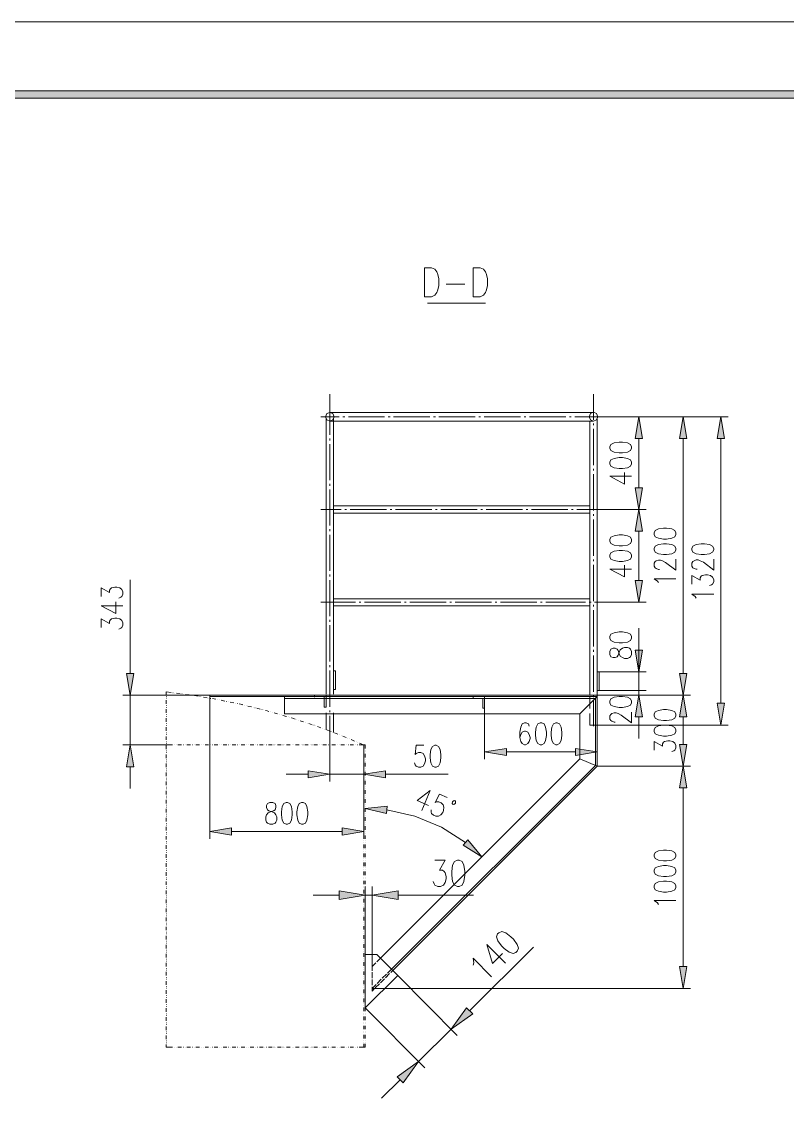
# Model space of a CAD drawing. Header units: millimetres. Extents: x 0 to 829, y 0 to 586.
# Drawn here: x 351.2 to 455.3, y 436.3 to 585.6 of the extents above; entities that cross this region are included whole.
import ezdxf

# ---------------------------------------------------------------- set-up
doc = ezdxf.new("R2010")
doc.units = ezdxf.units.MM

msp = doc.modelspace()

# ---------------------------------------------------------------- hatches: boundary and pattern name
h = msp.add_hatch(color=0)
h.dxf.hatch_style = 2
h.paths.add_polyline_path([(819.788528, 576.266028), (818.80075, 575.281778), (25.142472, 575.281778), (24.154694, 576.266028)])
h = msp.add_hatch(color=0)
h.dxf.hatch_style = 2
h.paths.add_polyline_path([(434.629278, 529.004389), (435.123167, 531.964194), (435.613528, 529.004389)])
h = msp.add_hatch(color=0)
h.dxf.hatch_style = 2
h.paths.add_polyline_path([(440.654722, 529.004389), (441.148611, 531.964194), (441.6425, 529.004389)])
h = msp.add_hatch(color=0)
h.dxf.hatch_style = 2
h.paths.add_polyline_path([(445.784111, 529.004389), (446.278, 531.964194), (446.768361, 529.004389)])
h = msp.add_hatch(color=0)
h.dxf.hatch_style = 2
h.paths.add_polyline_path([(434.629278, 522.301611), (435.123167, 519.341806), (435.613528, 522.301611)])
h = msp.add_hatch(color=0)
h.dxf.hatch_style = 2
h.paths.add_polyline_path([(434.629278, 516.385528), (435.123167, 519.341806), (435.613528, 516.385528)])
h = msp.add_hatch(color=0)
h.dxf.hatch_style = 2
h.paths.add_polyline_path([(434.629278, 509.679222), (435.123167, 506.722944), (435.613528, 509.679222)])
h = msp.add_hatch(color=0)
h.dxf.hatch_style = 2
h.paths.add_polyline_path([(434.629278, 500.217722), (435.123167, 497.257917), (435.613528, 500.217722)])
h = msp.add_hatch(color=0)
h.dxf.hatch_style = 2
h.paths.add_polyline_path([(435.123167, 497.244864), (435.110114, 497.257917), (435.123167, 497.270969), (435.136219, 497.257917)])
h = msp.add_hatch(color=0)
h.dxf.hatch_style = 2
h.paths.add_polyline_path([(365.463667, 497.060361), (365.957556, 494.104083), (366.451444, 497.060361)])
h = msp.add_hatch(color=0)
h.dxf.hatch_style = 2
h.paths.add_polyline_path([(440.654722, 497.060361), (441.148611, 494.104083), (441.6425, 497.060361)])
h = msp.add_hatch(color=0)
h.dxf.hatch_style = 2
h.paths.add_polyline_path([(434.629278, 491.144278), (435.123167, 494.104083), (435.613528, 491.144278)])
h = msp.add_hatch(color=0)
h.dxf.hatch_style = 2
h.paths.add_polyline_path([(440.654722, 491.144278), (441.148611, 494.104083), (441.6425, 491.144278)])
h = msp.add_hatch(color=0)
h.dxf.hatch_style = 2
h.paths.add_polyline_path([(445.784111, 492.989306), (446.278, 490.033028), (446.768361, 492.989306)])
h = msp.add_hatch(color=0)
h.dxf.hatch_style = 2
h.paths.add_polyline_path([(365.463667, 484.367417), (365.957556, 487.323694), (366.451444, 484.367417)])
h = msp.add_hatch(color=0)
h.dxf.hatch_style = 2
h.paths.add_polyline_path([(417.106806, 486.868611), (414.147, 486.37825), (417.106806, 485.884361)])
h = msp.add_hatch(color=0)
h.dxf.hatch_style = 2
h.paths.add_polyline_path([(426.494222, 486.868611), (429.454028, 486.37825), (426.494222, 485.884361)])
h = msp.add_hatch(color=0)
h.dxf.hatch_style = 2
h.paths.add_polyline_path([(440.654722, 487.404833), (441.148611, 484.448556), (441.6425, 487.404833)])
h = msp.add_hatch(color=0)
h.dxf.hatch_style = 2
h.paths.add_polyline_path([(390.140472, 483.831194), (393.09675, 483.337306), (390.140472, 482.843417)])
h = msp.add_hatch(color=0)
h.dxf.hatch_style = 2
h.paths.add_polyline_path([(400.670889, 483.831194), (397.714611, 483.337306), (400.670889, 482.843417)])
h = msp.add_hatch(color=0)
h.dxf.hatch_style = 2
h.paths.add_polyline_path([(440.654722, 481.48875), (441.148611, 484.448556), (441.6425, 481.48875)])
h = msp.add_hatch(color=0)
h.dxf.hatch_style = 2
h.paths.add_polyline_path([(400.822583, 478.006833), (397.901583, 478.69475), (400.886083, 478.991083)])
h = msp.add_hatch(color=0)
h.dxf.hatch_style = 2
h.paths.add_polyline_path([(379.73, 476.0595), (376.773722, 475.565611), (379.73, 475.071722)])
h = msp.add_hatch(color=0)
h.dxf.hatch_style = 2
h.paths.add_polyline_path([(394.754806, 476.0595), (397.714611, 475.565611), (394.754806, 475.071722)])
h = msp.add_hatch(color=0)
h.dxf.hatch_style = 2
h.paths.add_polyline_path([(411.868056, 474.44025), (413.769528, 472.118972), (411.218944, 473.699417)])
h = msp.add_hatch(color=0)
h.dxf.hatch_style = 2
h.paths.add_polyline_path([(394.359694, 467.504639), (397.908639, 466.9155), (394.359694, 466.322833)])
h = msp.add_hatch(color=0)
h.dxf.hatch_style = 2
h.paths.add_polyline_path([(402.403028, 467.504639), (398.854083, 466.9155), (402.403028, 466.322833)])
h = msp.add_hatch(color=0)
h.dxf.hatch_style = 2
h.paths.add_polyline_path([(440.654722, 457.185889), (441.148611, 454.226083), (441.6425, 457.185889)])
h = msp.add_hatch(color=0)
h.dxf.hatch_style = 2
h.paths.add_polyline_path([(411.691667, 451.601417), (409.589111, 448.680417), (412.524222, 450.761806)])
h = msp.add_hatch(color=0)
h.dxf.hatch_style = 2
h.paths.add_polyline_path([(402.237222, 442.206944), (405.172333, 444.288333), (403.073306, 441.367333)])

# ---------------------------------------------------------------- linework, layer by layer
at = {"color": 0, "lineweight": 0}
for points in [[(0, 0), (0, 585.632278), (829.154778, 585.632278), (829.154778, 0)], [(819.788528, 576.266028), (818.80075, 575.281778), (25.142472, 575.281778), (24.154694, 576.266028)], [(405.951972, 548.280167), (405.951972, 552.220694), (406.93975, 552.220694), (407.359556, 552.033722), (407.641778, 551.659778), (407.782889, 551.282306), (407.924, 550.721389), (407.924, 549.779472), (407.782889, 549.218556), (407.641778, 548.841083), (407.359556, 548.467139), (406.93975, 548.280167)], [(412.573611, 548.280167), (412.573611, 552.220694), (413.557861, 552.220694), (413.981194, 552.033722), (414.263417, 551.659778), (414.404528, 551.282306), (414.545639, 550.721389), (414.545639, 549.779472), (414.404528, 549.218556), (414.263417, 548.841083), (413.981194, 548.467139), (413.557861, 548.280167)], [(392.507611, 531.964194), (392.680472, 532.380472), (393.100278, 532.553333), (393.516556, 532.380472), (393.689417, 531.964194), (393.516556, 531.544389), (393.100278, 531.371528), (392.680472, 531.544389)], [(428.342778, 531.960667), (428.519167, 532.384), (428.9425, 532.560389), (429.365833, 532.384), (429.542222, 531.960667), (429.365833, 531.537333), (428.9425, 531.360944), (428.519167, 531.537333)], [(434.629278, 529.004389), (435.123167, 531.964194), (435.613528, 529.004389)], [(440.654722, 529.004389), (441.148611, 531.964194), (441.6425, 529.004389)], [(445.784111, 529.004389), (446.278, 531.964194), (446.768361, 529.004389)], [(431.179111, 527.660306), (431.320222, 527.342806), (431.740028, 527.131139), (432.445583, 527.025306), (432.868917, 527.025306), (433.570944, 527.131139), (433.994278, 527.342806), (434.135389, 527.660306), (434.135389, 527.871972), (433.994278, 528.189472), (433.570944, 528.397611), (432.868917, 528.503444), (432.445583, 528.503444), (431.740028, 528.397611), (431.320222, 528.189472), (431.179111, 527.871972)], [(431.179111, 525.547167), (431.320222, 525.229667), (431.740028, 525.018), (432.445583, 524.912167), (432.868917, 524.912167), (433.570944, 525.018), (433.994278, 525.229667), (434.135389, 525.547167), (434.135389, 525.758833), (433.994278, 526.076333), (433.570944, 526.288), (432.868917, 526.393833), (432.445583, 526.393833), (431.740028, 526.288), (431.320222, 526.076333), (431.179111, 525.758833)], [(434.629278, 522.301611), (435.123167, 519.341806), (435.613528, 522.301611)], [(434.629278, 516.385528), (435.123167, 519.341806), (435.613528, 516.385528)], [(437.204556, 515.955139), (437.345667, 515.641167), (437.769, 515.4295), (438.471028, 515.323667), (438.894361, 515.323667), (439.599917, 515.4295), (440.019722, 515.641167), (440.160833, 515.955139), (440.160833, 516.166806), (440.019722, 516.484306), (439.599917, 516.695972), (438.894361, 516.801806), (438.471028, 516.801806), (437.769, 516.695972), (437.345667, 516.484306), (437.204556, 516.166806)], [(431.179111, 515.041444), (431.320222, 514.723944), (431.740028, 514.512278), (432.445583, 514.406444), (432.868917, 514.406444), (433.570944, 514.512278), (433.994278, 514.723944), (434.135389, 515.041444), (434.135389, 515.249583), (433.994278, 515.567083), (433.570944, 515.77875), (432.868917, 515.884583), (432.445583, 515.884583), (431.740028, 515.77875), (431.320222, 515.567083), (431.179111, 515.249583)], [(431.179111, 512.928306), (431.320222, 512.610806), (431.740028, 512.399139), (432.445583, 512.293306), (432.868917, 512.293306), (433.570944, 512.399139), (433.994278, 512.610806), (434.135389, 512.928306), (434.135389, 513.139972), (433.994278, 513.453944), (433.570944, 513.665611), (432.868917, 513.771444), (432.445583, 513.771444), (431.740028, 513.665611), (431.320222, 513.453944), (431.179111, 513.139972)], [(437.204556, 513.845528), (437.345667, 513.528028), (437.769, 513.316361), (438.471028, 513.210528), (438.894361, 513.210528), (439.599917, 513.316361), (440.019722, 513.528028), (440.160833, 513.845528), (440.160833, 514.053667), (440.019722, 514.371167), (439.599917, 514.582833), (438.894361, 514.688667), (438.471028, 514.688667), (437.769, 514.582833), (437.345667, 514.371167), (437.204556, 514.053667)], [(442.333944, 513.849056), (442.475056, 513.531556), (442.894861, 513.319889), (443.600417, 513.214056), (444.02375, 513.214056), (444.725778, 513.319889), (445.149111, 513.531556), (445.290222, 513.849056), (445.290222, 514.060722), (445.149111, 514.378222), (444.725778, 514.589889), (444.02375, 514.695722), (443.600417, 514.695722), (442.894861, 514.589889), (442.475056, 514.378222), (442.333944, 514.060722)], [(434.629278, 509.679222), (435.123167, 506.722944), (435.613528, 509.679222)], [(431.179111, 501.8405), (431.320222, 501.526528), (431.740028, 501.314861), (432.445583, 501.209028), (432.868917, 501.209028), (433.570944, 501.314861), (433.994278, 501.526528), (434.135389, 501.8405), (434.135389, 502.052167), (433.994278, 502.369667), (433.570944, 502.581333), (432.868917, 502.687167), (432.445583, 502.687167), (431.740028, 502.581333), (431.320222, 502.369667), (431.179111, 502.052167)], [(431.179111, 499.625056), (431.320222, 499.307556), (431.602444, 499.201722), (431.881139, 499.201722), (432.163361, 499.307556), (432.304472, 499.519222), (432.445583, 499.939028), (432.586694, 500.256528), (432.868917, 500.468194), (433.151139, 500.574028), (433.570944, 500.574028), (433.853167, 500.468194), (433.994278, 500.362361), (434.135389, 500.044861), (434.135389, 499.625056), (433.994278, 499.307556), (433.853167, 499.201722), (433.570944, 499.095889), (433.151139, 499.095889), (432.868917, 499.201722), (432.586694, 499.413389), (432.445583, 499.727361), (432.304472, 500.150694), (432.163361, 500.362361), (431.881139, 500.468194), (431.602444, 500.468194), (431.320222, 500.362361), (431.179111, 500.044861)], [(434.629278, 500.217722), (435.123167, 497.257917), (435.613528, 500.217722)], [(365.463667, 497.060361), (365.957556, 494.104083), (366.451444, 497.060361)], [(440.654722, 497.060361), (441.148611, 494.104083), (441.6425, 497.060361)], [(431.179111, 493.073972), (431.320222, 492.756472), (431.740028, 492.548333), (432.445583, 492.4425), (432.868917, 492.4425), (433.570944, 492.548333), (433.994278, 492.756472), (434.135389, 493.073972), (434.135389, 493.285639), (433.994278, 493.603139), (433.570944, 493.814806), (432.868917, 493.920639), (432.445583, 493.920639), (431.740028, 493.814806), (431.320222, 493.603139), (431.179111, 493.285639)], [(434.629278, 491.144278), (435.123167, 494.104083), (435.613528, 491.144278)], [(440.654722, 491.144278), (441.148611, 494.104083), (441.6425, 491.144278)], [(445.784111, 492.989306), (446.278, 490.033028), (446.768361, 492.989306)], [(437.204556, 491.281861), (437.345667, 490.964361), (437.769, 490.756222), (438.471028, 490.650389), (438.894361, 490.650389), (439.599917, 490.756222), (440.019722, 490.964361), (440.160833, 491.281861), (440.160833, 491.493528), (440.019722, 491.811028), (439.599917, 492.022694), (438.894361, 492.128528), (438.471028, 492.128528), (437.769, 492.022694), (437.345667, 491.811028), (437.204556, 491.493528)], [(421.692917, 490.318778), (421.378944, 490.181194), (421.167278, 489.757861), (421.061444, 489.052306), (421.061444, 488.628972), (421.167278, 487.926944), (421.378944, 487.503611), (421.692917, 487.3625), (421.904583, 487.3625), (422.222083, 487.503611), (422.43375, 487.926944), (422.539583, 488.628972), (422.539583, 489.052306), (422.43375, 489.757861), (422.222083, 490.181194), (421.904583, 490.318778)], [(423.806056, 490.318778), (423.488556, 490.181194), (423.280417, 489.757861), (423.174583, 489.052306), (423.174583, 488.628972), (423.280417, 487.926944), (423.488556, 487.503611), (423.806056, 487.3625), (424.017722, 487.3625), (424.335222, 487.503611), (424.546889, 487.926944), (424.652722, 488.628972), (424.652722, 489.052306), (424.546889, 489.757861), (424.335222, 490.181194), (424.017722, 490.318778)], [(437.204556, 489.168722), (437.345667, 488.85475), (437.769, 488.643083), (438.471028, 488.53725), (438.894361, 488.53725), (439.599917, 488.643083), (440.019722, 488.85475), (440.160833, 489.168722), (440.160833, 489.380389), (440.019722, 489.697889), (439.599917, 489.909556), (438.894361, 490.015389), (438.471028, 490.015389), (437.769, 489.909556), (437.345667, 489.697889), (437.204556, 489.380389)], [(365.463667, 484.367417), (365.957556, 487.323694), (366.451444, 484.367417)], [(407.363083, 487.281361), (407.045583, 487.14025), (406.833917, 486.716917), (406.728083, 486.011361), (406.728083, 485.591556), (406.833917, 484.886), (407.045583, 484.462667), (407.363083, 484.321556), (407.57475, 484.321556), (407.888722, 484.462667), (408.100389, 484.886), (408.206222, 485.591556), (408.206222, 486.011361), (408.100389, 486.716917), (407.888722, 487.14025), (407.57475, 487.281361)], [(417.106806, 486.868611), (414.147, 486.37825), (417.106806, 485.884361)], [(426.494222, 486.868611), (429.454028, 486.37825), (426.494222, 485.884361)], [(440.654722, 487.404833), (441.148611, 484.448556), (441.6425, 487.404833)], [(390.140472, 483.831194), (393.09675, 483.337306), (390.140472, 482.843417)], [(400.670889, 483.831194), (397.714611, 483.337306), (400.670889, 482.843417)], [(440.654722, 481.48875), (441.148611, 484.448556), (441.6425, 481.48875)], [(384.919361, 479.509667), (384.601861, 479.368556), (384.496028, 479.086333), (384.496028, 478.804111), (384.601861, 478.521889), (384.813528, 478.380778), (385.236861, 478.239667), (385.554361, 478.102083), (385.766028, 477.819861), (385.871861, 477.537639), (385.871861, 477.114306), (385.766028, 476.832083), (385.660194, 476.690972), (385.342694, 476.549861), (384.919361, 476.549861), (384.601861, 476.690972), (384.496028, 476.832083), (384.390194, 477.114306), (384.390194, 477.537639), (384.496028, 477.819861), (384.707694, 478.102083), (385.025194, 478.239667), (385.448528, 478.380778), (385.660194, 478.521889), (385.766028, 478.804111), (385.766028, 479.086333), (385.660194, 479.368556), (385.342694, 479.509667)], [(387.138333, 479.509667), (386.820833, 479.368556), (386.609167, 478.945222), (386.503333, 478.239667), (386.503333, 477.819861), (386.609167, 477.114306), (386.820833, 476.690972), (387.138333, 476.549861), (387.35, 476.549861), (387.6675, 476.690972), (387.875639, 477.114306), (387.981472, 477.819861), (387.981472, 478.239667), (387.875639, 478.945222), (387.6675, 479.368556), (387.35, 479.509667)], [(389.251472, 479.509667), (388.933972, 479.368556), (388.722306, 478.945222), (388.616472, 478.239667), (388.616472, 477.819861), (388.722306, 477.114306), (388.933972, 476.690972), (389.251472, 476.549861), (389.463139, 476.549861), (389.777111, 476.690972), (389.988778, 477.114306), (390.094611, 477.819861), (390.094611, 478.239667), (389.988778, 478.945222), (389.777111, 479.368556), (389.463139, 479.509667)], [(410.181778, 479.421472), (410.195889, 479.629611), (410.083, 479.767194), (409.903083, 479.749556), (409.7655, 479.590806), (409.751389, 479.382667), (409.867806, 479.245083), (410.044194, 479.262722)], [(400.822583, 478.006833), (397.901583, 478.69475), (400.886083, 478.991083)], [(379.73, 476.0595), (376.773722, 475.565611), (379.73, 475.071722)], [(394.754806, 476.0595), (397.714611, 475.565611), (394.754806, 475.071722)], [(411.868056, 474.44025), (413.769528, 472.118972), (411.218944, 473.699417)], [(437.204556, 472.189528), (437.345667, 471.872028), (437.769, 471.660361), (438.471028, 471.554528), (438.894361, 471.554528), (439.599917, 471.660361), (440.019722, 471.872028), (440.160833, 472.189528), (440.160833, 472.401194), (440.019722, 472.718694), (439.599917, 472.930361), (438.894361, 473.036194), (438.471028, 473.036194), (437.769, 472.930361), (437.345667, 472.718694), (437.204556, 472.401194)], [(410.43225, 471.64625), (410.05125, 471.476917), (409.79725, 470.968917), (409.67025, 470.125778), (409.67025, 469.617778), (409.79725, 468.774639), (410.05125, 468.266639), (410.43225, 468.097306), (410.68625, 468.097306), (411.06725, 468.266639), (411.32125, 468.774639), (411.44825, 469.617778), (411.44825, 470.125778), (411.32125, 470.968917), (411.06725, 471.476917), (410.68625, 471.64625)], [(437.204556, 470.076389), (437.345667, 469.758889), (437.769, 469.55075), (438.471028, 469.444917), (438.894361, 469.444917), (439.599917, 469.55075), (440.019722, 469.758889), (440.160833, 470.076389), (440.160833, 470.288056), (440.019722, 470.605556), (439.599917, 470.817222), (438.894361, 470.923056), (438.471028, 470.923056), (437.769, 470.817222), (437.345667, 470.605556), (437.204556, 470.288056)], [(394.359694, 467.504639), (397.908639, 466.9155), (394.359694, 466.322833)], [(402.403028, 467.504639), (398.854083, 466.9155), (402.403028, 466.322833)], [(437.204556, 467.96325), (437.345667, 467.649278), (437.769, 467.437611), (438.471028, 467.331778), (438.894361, 467.331778), (439.599917, 467.437611), (440.019722, 467.649278), (440.160833, 467.96325), (440.160833, 468.174917), (440.019722, 468.492417), (439.599917, 468.704083), (438.894361, 468.809917), (438.471028, 468.809917), (437.769, 468.704083), (437.345667, 468.492417), (437.204556, 468.174917)], [(415.903833, 461.627361), (415.755667, 461.239306), (415.932056, 460.699556), (416.436528, 460.011639), (416.796361, 459.651806), (417.48075, 459.140278), (418.016972, 458.960361), (418.405028, 459.108528), (418.584944, 459.288444), (418.736639, 459.6765), (418.56025, 460.212722), (418.05225, 460.900639), (417.695944, 461.260472), (417.011556, 461.772), (416.471806, 461.951917), (416.08375, 461.80375)], [(440.654722, 457.185889), (441.148611, 454.226083), (441.6425, 457.185889)], [(411.691667, 451.601417), (409.589111, 448.680417), (412.524222, 450.761806)], [(402.237222, 442.206944), (405.172333, 444.288333), (403.073306, 441.367333)]]:
    msp.add_lwpolyline(points, close=True, dxfattribs=at)
for points in [[(408.911778, 549.969972), (411.444722, 549.969972)], [(414.249306, 547.408806), (406.361194, 547.408806)], [(393.09675, 535.005139), (393.09675, 529.473583)], [(428.938972, 535.005139), (428.938972, 531.544389)], [(394.377333, 531.964194), (391.862028, 531.964194)], [(392.592278, 531.657278), (392.592278, 494.248722)], [(393.09675, 532.553333), (428.938972, 532.553333)], [(393.601222, 531.650222), (393.601222, 494.248722)], [(395.118167, 531.964194), (394.871222, 531.964194)], [(400.540361, 531.964194), (395.612056, 531.964194)], [(401.281194, 531.964194), (401.03425, 531.964194)], [(406.703389, 531.964194), (401.771556, 531.964194)], [(407.440694, 531.964194), (407.197278, 531.964194)], [(412.862889, 531.964194), (407.934583, 531.964194)], [(413.603722, 531.964194), (413.356778, 531.964194)], [(419.025917, 531.964194), (414.097611, 531.964194)], [(419.76675, 531.964194), (419.519806, 531.964194)], [(425.188944, 531.964194), (420.260639, 531.964194)], [(425.92625, 531.964194), (425.682833, 531.964194)], [(428.938972, 531.964194), (426.420139, 531.964194)], [(428.938972, 531.964194), (447.26225, 531.964194)], [(429.454028, 531.646694), (429.454028, 484.448556)], [(429.542222, 531.964194), (442.132861, 531.964194)], [(429.542222, 531.964194), (436.107417, 531.964194)], [(393.09675, 531.371528), (428.938972, 531.371528)], [(428.441556, 531.371528), (428.441556, 494.104083)], [(428.938972, 531.0505), (428.938972, 530.803556)], [(428.938972, 530.313194), (428.938972, 525.381361)], [(393.09675, 528.983222), (393.09675, 528.736278)], [(435.123167, 529.004389), (435.123167, 522.301611)], [(441.148611, 529.004389), (441.148611, 497.060361)], [(446.278, 529.004389), (446.278, 492.989306)], [(393.09675, 528.242389), (393.09675, 523.314083)], [(428.938972, 524.891), (428.938972, 524.644056)], [(428.938972, 524.150167), (428.938972, 519.221861)], [(431.179111, 523.857361), (433.151139, 522.799028), (433.151139, 524.386528)], [(393.09675, 522.820194), (393.09675, 522.57325)], [(431.179111, 523.857361), (434.135389, 523.857361)], [(393.09675, 522.079361), (393.09675, 517.151056)], [(393.601222, 519.835694), (428.441556, 519.835694)], [(391.862028, 519.341806), (394.634861, 519.341806)], [(393.601222, 518.851444), (428.441556, 518.851444)], [(395.12875, 519.341806), (395.375694, 519.341806)], [(395.866056, 519.341806), (400.797889, 519.341806)], [(401.291778, 519.341806), (401.535194, 519.341806)], [(402.029083, 519.341806), (406.960917, 519.341806)], [(407.451278, 519.341806), (407.698222, 519.341806)], [(408.192111, 519.341806), (413.120417, 519.341806)], [(413.614306, 519.341806), (413.86125, 519.341806)], [(414.355139, 519.341806), (419.283444, 519.341806)], [(419.777333, 519.341806), (420.024278, 519.341806)], [(420.514639, 519.341806), (425.446472, 519.341806)], [(425.936833, 519.341806), (426.183778, 519.341806)], [(426.677667, 519.341806), (429.454028, 519.341806)], [(428.938972, 518.727972), (428.938972, 518.481028)], [(429.454028, 519.341806), (436.107417, 519.341806)], [(429.454028, 519.341806), (436.107417, 519.341806)], [(393.09675, 516.657167), (393.09675, 516.410222)], [(428.938972, 517.987139), (428.938972, 513.058833)], [(393.09675, 515.919861), (393.09675, 510.988028)], [(435.123167, 516.385528), (435.123167, 509.679222)], [(428.938972, 512.564944), (428.938972, 512.318)], [(437.910111, 511.203222), (437.769, 511.203222), (437.486778, 511.309056), (437.345667, 511.414889), (437.204556, 511.626556), (437.204556, 512.046361), (437.345667, 512.258028), (437.486778, 512.363861), (437.769, 512.469694), (438.047694, 512.469694), (438.329917, 512.363861), (438.75325, 512.152194), (440.160833, 511.097389), (440.160833, 512.575528)], [(443.035972, 511.210278), (442.894861, 511.210278), (442.616167, 511.312583), (442.475056, 511.418417), (442.333944, 511.630083), (442.333944, 512.053417), (442.475056, 512.265083), (442.616167, 512.370917), (442.894861, 512.47675), (443.177083, 512.47675), (443.459306, 512.370917), (443.882639, 512.15925), (445.290222, 511.104444), (445.290222, 512.582583)], [(428.938972, 511.827639), (428.938972, 506.895806)], [(431.179111, 511.2385), (433.151139, 510.180167), (433.151139, 511.764139)], [(431.179111, 511.2385), (434.135389, 511.2385)], [(365.957556, 497.060361), (365.957556, 509.770944)], [(393.09675, 510.494139), (393.09675, 510.250722)], [(393.09675, 509.756833), (393.09675, 504.825)], [(437.769, 509.407583), (437.627889, 509.61925), (437.204556, 509.93675), (440.160833, 509.93675)], [(442.333944, 509.202972), (442.333944, 510.363611), (443.459306, 509.728611), (443.459306, 510.046111), (443.600417, 510.257778), (443.741528, 510.363611), (444.164861, 510.469444), (444.447083, 510.469444), (444.866889, 510.363611), (445.149111, 510.151944), (445.290222, 509.834444), (445.290222, 509.516944), (445.149111, 509.202972), (445.008, 509.097139), (444.725778, 508.991306)], [(362.0135, 507.520222), (362.0135, 508.680861), (363.138861, 508.045861), (363.138861, 508.363361), (363.279972, 508.575028), (363.421083, 508.680861), (363.844417, 508.786694), (364.126639, 508.786694), (364.549972, 508.680861), (364.828667, 508.469194), (364.969778, 508.151694), (364.969778, 507.834194), (364.828667, 507.520222), (364.691083, 507.414389), (364.408861, 507.308556)], [(442.894861, 507.3015), (442.75375, 507.509639), (442.333944, 507.827139), (445.290222, 507.827139)], [(362.0135, 506.250222), (363.985528, 505.195417), (363.985528, 506.779389)], [(362.0135, 506.250222), (364.969778, 506.250222)], [(391.862028, 506.722944), (396.58925, 506.722944)], [(393.601222, 507.216833), (428.441556, 507.216833)], [(393.601222, 506.229056), (428.441556, 506.229056)], [(397.083139, 506.722944), (397.330083, 506.722944)], [(397.820444, 506.722944), (402.752278, 506.722944)], [(403.242639, 506.722944), (403.489583, 506.722944)], [(403.983472, 506.722944), (408.911778, 506.722944)], [(409.405667, 506.722944), (409.652611, 506.722944)], [(410.1465, 506.722944), (415.074806, 506.722944)], [(415.568694, 506.722944), (415.815639, 506.722944)], [(416.306, 506.722944), (421.237833, 506.722944)], [(421.728194, 506.722944), (421.975139, 506.722944)], [(422.469028, 506.722944), (427.19625, 506.722944)], [(424.437528, 506.722944), (427.866528, 506.722944)], [(428.360417, 506.722944), (428.607361, 506.722944)], [(428.938972, 506.401917), (428.938972, 506.1585)], [(429.097722, 506.722944), (432.53025, 506.722944)], [(429.454028, 506.722944), (436.107417, 506.722944)], [(428.938972, 505.664611), (428.938972, 500.732778)], [(362.0135, 503.293944), (362.0135, 504.454583), (363.138861, 503.823111), (363.138861, 504.137083), (363.279972, 504.34875), (363.421083, 504.454583), (363.844417, 504.560417), (364.126639, 504.560417), (364.549972, 504.454583), (364.828667, 504.242917), (364.969778, 503.928944), (364.969778, 503.611444), (364.828667, 503.293944), (364.691083, 503.188111), (364.408861, 503.082278)], [(393.09675, 504.334639), (393.09675, 504.087694)], [(393.09675, 503.593806), (393.09675, 498.6655)], [(435.123167, 493.970028), (435.123167, 503.226917)], [(428.938972, 500.242417), (428.938972, 499.995472)], [(428.938972, 499.501583), (428.938972, 494.573278)], [(393.09675, 498.171611), (393.09675, 497.924667)], [(393.09675, 497.430778), (393.09675, 492.502472)], [(393.601222, 497.402556), (393.855222, 497.402556)], [(393.855222, 497.402556), (393.855222, 494.880194)], [(429.454028, 497.257917), (429.7045, 497.257917)], [(429.7045, 497.257917), (436.107417, 497.257917)], [(429.7045, 497.257917), (429.7045, 494.735556)], [(371.520861, 494.449806), (370.857639, 494.534472)], [(370.857639, 494.534472), (370.857639, 494.167583)], [(371.764278, 494.421583), (371.781917, 494.421583)], [(372.007694, 494.389833), (372.025333, 494.389833)], [(372.741472, 494.294583), (372.251111, 494.358083)], [(372.984889, 494.262833), (373.002528, 494.262833)], [(373.231833, 494.231083), (373.249472, 494.231083)], [(373.965611, 494.139361), (373.47525, 494.202861)], [(393.601222, 494.880194), (393.855222, 494.880194)], [(429.454028, 494.735556), (429.7045, 494.735556)], [(429.7045, 494.735556), (436.107417, 494.735556)], [(376.773722, 494.104083), (364.969778, 494.104083)], [(365.957556, 487.323694), (365.957556, 494.104083)], [(370.857639, 493.924167), (370.875278, 493.924167)], [(370.857639, 493.677222), (370.875278, 493.677222)], [(370.857639, 493.430278), (370.857639, 492.936389)], [(374.209028, 494.107611), (374.226667, 494.107611)], [(374.452444, 494.072333), (374.470083, 494.072333)], [(375.182694, 493.948861), (374.695861, 494.03)], [(375.426111, 493.910056), (375.44375, 493.910056)], [(375.669528, 493.867722), (375.687167, 493.867722)], [(376.39625, 493.747778), (375.909417, 493.828917)], [(376.639667, 493.705444), (376.657306, 493.705444)], [(376.773722, 494.104083), (429.454028, 494.104083)], [(376.773722, 494.104083), (376.773722, 493.913583)], [(376.773722, 493.913583), (429.454028, 493.913583)], [(376.773722, 493.913583), (376.773722, 474.577833)], [(376.883083, 493.666639), (376.900722, 493.666639)], [(377.613333, 493.543167), (377.1265, 493.624306)], [(377.85675, 493.500833), (377.874389, 493.500833)], [(378.096639, 493.447917), (378.114278, 493.447917)], [(378.819833, 493.29975), (378.336528, 493.398528)], [(379.06325, 493.250361), (379.080889, 493.250361)], [(379.303139, 493.200972), (379.320778, 493.200972)], [(380.026333, 493.049278), (379.543028, 493.148056)], [(380.26975, 492.999889), (380.287389, 492.999889)], [(380.509639, 492.9505), (380.527278, 492.9505)], [(381.232833, 492.798806), (381.1905, 492.809389), (380.753056, 492.897583)], [(381.472722, 492.738833), (381.490361, 492.738833)], [(386.912556, 493.913583), (386.912556, 491.546444)], [(386.912556, 493.663111), (429.200028, 493.663111)], [(391.015361, 494.058222), (391.015361, 493.80775)], [(392.338278, 493.80775), (392.338278, 492.481306)], [(392.592278, 494.058222), (392.592278, 492.481306)], [(412.570083, 493.913583), (412.570083, 493.663111)], [(413.896528, 493.663111), (413.896528, 492.336667)], [(414.147, 493.913583), (414.147, 492.336667)], [(429.446972, 493.913583), (427.079833, 491.546444)], [(428.452139, 493.804222), (428.452139, 492.269639)], [(428.938972, 494.079389), (428.938972, 493.832444)], [(428.938972, 493.338556), (428.938972, 489.877806)], [(429.200028, 493.663111), (429.200028, 484.550861)], [(429.454028, 494.104083), (442.132861, 494.104083)], [(429.454028, 494.104083), (442.132861, 494.104083)], [(429.454028, 494.104083), (440.633556, 494.104083)], [(370.857639, 492.689444), (370.875278, 492.689444)], [(370.857639, 492.4425), (370.875278, 492.4425)], [(370.857639, 492.195556), (370.857639, 491.705194)], [(370.857639, 491.45825), (370.875278, 491.45825)], [(370.857639, 491.211306), (370.875278, 491.211306)], [(381.712611, 492.678861), (381.73025, 492.678861)], [(382.42875, 492.502472), (381.9525, 492.618889)], [(382.668639, 492.4425), (382.686278, 492.4425)], [(382.908528, 492.382528), (382.926167, 492.382528)], [(383.624667, 492.206139), (383.148417, 492.322556)], [(383.864556, 492.146167), (383.882194, 492.146167)], [(384.104444, 492.086194), (384.122083, 492.086194)], [(384.820583, 491.899222), (384.584222, 491.96625), (384.344333, 492.026222)], [(385.056944, 491.832194), (385.074583, 491.832194)], [(385.293306, 491.761639), (385.310944, 491.761639)], [(386.002389, 491.557028), (385.529667, 491.694611)], [(386.242278, 491.49), (386.259917, 491.49)], [(386.478639, 491.419444), (386.496278, 491.419444)], [(387.187722, 491.214833), (386.715, 491.352417)], [(386.912556, 491.546444), (427.086889, 491.546444)], [(392.338278, 492.481306), (392.592278, 492.481306)], [(392.592278, 491.694611), (392.592278, 489.415667)], [(393.09675, 492.008583), (393.09675, 491.765167)], [(393.09675, 491.271278), (393.09675, 485.739722)], [(393.601222, 491.694611), (393.601222, 489.034667)], [(413.896528, 492.336667), (414.147, 492.336667)], [(414.147, 492.336667), (414.147, 485.390472)], [(427.086889, 491.546444), (427.086889, 485.429278)], [(428.452139, 491.609944), (428.452139, 490.033028)], [(431.881139, 490.435194), (431.740028, 490.435194), (431.461333, 490.541028), (431.320222, 490.646861), (431.179111, 490.855), (431.179111, 491.278333), (431.320222, 491.49), (431.461333, 491.595833), (431.740028, 491.701667), (432.02225, 491.701667), (432.304472, 491.595833), (432.727806, 491.384167), (434.135389, 490.329361), (434.135389, 491.8075)], [(370.857639, 490.964361), (370.857639, 490.470472)], [(370.857639, 490.227056), (370.875278, 490.227056)], [(370.857639, 489.980111), (370.875278, 489.980111)], [(370.857639, 489.733167), (370.857639, 489.239278)], [(387.424083, 491.147806), (387.441722, 491.147806)], [(387.660444, 491.07725), (387.678083, 491.07725)], [(388.366, 490.855), (387.939139, 490.996111), (387.896806, 491.010222)], [(388.598833, 490.777389), (388.616472, 490.777389)], [(388.835194, 490.699778), (388.852833, 490.699778)], [(389.537222, 490.466944), (389.068028, 490.622167)], [(389.770056, 490.389333), (389.787694, 490.389333)], [(390.002889, 490.311722), (390.020528, 490.311722)], [(390.704917, 490.078889), (390.23925, 490.234111)], [(390.941278, 490.001278), (390.958917, 490.001278)], [(391.174111, 489.923667), (391.19175, 489.923667)], [(391.869083, 489.669667), (391.406944, 489.842528)], [(420.214778, 489.898972), (420.108944, 490.181194), (419.791444, 490.318778), (419.583306, 490.318778), (419.265806, 490.181194), (419.054139, 489.757861), (418.948306, 489.052306), (418.948306, 488.34675), (419.054139, 487.785833), (419.265806, 487.503611), (419.583306, 487.3625), (419.689139, 487.3625), (420.003111, 487.503611), (420.214778, 487.785833), (420.320611, 488.209167), (420.320611, 488.34675), (420.214778, 488.770083), (420.003111, 489.052306), (419.689139, 489.193417), (419.583306, 489.193417), (419.265806, 489.052306), (419.054139, 488.770083), (418.948306, 488.34675)], [(428.452139, 490.033028), (429.454028, 490.033028)], [(429.454028, 490.033028), (447.26225, 490.033028)], [(429.454028, 490.033028), (429.454028, 485.390472)], [(435.123167, 491.144278), (435.123167, 488.188)], [(441.148611, 491.144278), (441.148611, 487.404833)], [(370.857639, 488.992333), (370.875278, 488.992333)], [(370.857639, 488.745389), (370.875278, 488.745389)], [(370.857639, 488.498444), (370.857639, 488.008083)], [(392.098389, 489.581472), (392.116028, 489.581472)], [(392.327694, 489.496806), (392.345333, 489.496806)], [(393.022667, 489.23575), (392.560528, 489.408611)], [(393.251972, 489.151083), (393.269611, 489.151083)], [(393.481278, 489.062889), (393.498917, 489.062889)], [(394.17625, 488.801833), (393.714111, 488.978222)], [(394.405556, 488.717167), (394.423194, 488.717167)], [(394.634861, 488.625444), (394.6525, 488.625444)], [(395.315722, 488.339694), (394.864167, 488.530194)], [(395.545028, 488.244444), (395.562667, 488.244444)], [(370.857639, 487.323694), (364.969778, 487.323694)], [(370.857639, 487.761139), (370.875278, 487.761139)], [(370.857639, 487.514194), (370.875278, 487.514194)], [(370.857639, 487.323694), (371.686667, 487.323694)], [(370.857639, 487.26725), (370.857639, 486.773361)], [(371.933611, 487.323694), (371.95125, 487.323694)], [(372.180556, 487.323694), (372.198194, 487.323694)], [(372.4275, 487.323694), (372.917861, 487.323694)], [(373.164806, 487.323694), (373.182444, 487.323694)], [(373.41175, 487.323694), (373.429389, 487.323694)], [(373.658694, 487.323694), (374.152583, 487.323694)], [(374.399528, 487.323694), (374.417167, 487.323694)], [(374.646472, 487.323694), (374.664111, 487.323694)], [(374.889889, 487.323694), (375.383778, 487.323694)], [(375.630722, 487.323694), (375.648361, 487.323694)], [(375.877667, 487.323694), (375.895306, 487.323694)], [(376.124611, 487.323694), (376.6185, 487.323694)], [(376.861917, 487.323694), (376.879556, 487.323694)], [(377.108861, 487.323694), (377.1265, 487.323694)], [(377.355806, 487.323694), (377.849694, 487.323694)], [(378.096639, 487.323694), (378.114278, 487.323694)], [(378.343583, 487.323694), (378.361222, 487.323694)], [(378.587, 487.323694), (379.080889, 487.323694)], [(379.327833, 487.323694), (379.345472, 487.323694)], [(379.574778, 487.323694), (379.592417, 487.323694)], [(379.821722, 487.323694), (380.315611, 487.323694)], [(380.559028, 487.323694), (380.576667, 487.323694)], [(380.805972, 487.323694), (380.823611, 487.323694)], [(381.052917, 487.323694), (381.546806, 487.323694)], [(381.79375, 487.323694), (381.811389, 487.323694)], [(382.040694, 487.323694), (382.058333, 487.323694)], [(382.284111, 487.323694), (382.778, 487.323694)], [(383.024944, 487.323694), (383.042583, 487.323694)], [(383.271889, 487.323694), (383.289528, 487.323694)], [(383.518833, 487.323694), (384.012722, 487.323694)], [(384.256139, 487.323694), (384.273778, 487.323694)], [(384.503083, 487.323694), (384.520722, 487.323694)], [(384.750028, 487.323694), (385.243917, 487.323694)], [(385.490861, 487.323694), (385.5085, 487.323694)], [(385.737806, 487.323694), (385.755444, 487.323694)], [(385.981222, 487.323694), (386.475111, 487.323694)], [(386.722056, 487.323694), (386.739694, 487.323694)], [(386.969, 487.323694), (386.986639, 487.323694)], [(387.215944, 487.323694), (387.709833, 487.323694)], [(387.95325, 487.323694), (387.970889, 487.323694)], [(388.200194, 487.323694), (388.217833, 487.323694)], [(388.447139, 487.323694), (388.941028, 487.323694)], [(389.187972, 487.323694), (389.205611, 487.323694)], [(389.434917, 487.323694), (389.452556, 487.323694)], [(389.681861, 487.323694), (390.172222, 487.323694)], [(390.419167, 487.323694), (390.436806, 487.323694)], [(390.666111, 487.323694), (390.68375, 487.323694)], [(390.913056, 487.323694), (391.406944, 487.323694)], [(391.650361, 487.323694), (391.668, 487.323694)], [(391.897306, 487.323694), (391.914944, 487.323694)], [(392.14425, 487.323694), (392.638139, 487.323694)], [(392.885083, 487.323694), (392.902722, 487.323694)], [(393.09675, 487.323694), (393.09675, 482.349528)], [(393.132028, 487.323694), (393.149667, 487.323694)], [(393.378972, 487.323694), (393.869333, 487.323694)], [(394.116278, 487.323694), (394.133917, 487.323694)], [(394.363222, 487.323694), (394.380861, 487.323694)], [(394.610167, 487.323694), (395.104056, 487.323694)], [(395.347472, 487.323694), (395.365111, 487.323694)], [(395.594417, 487.323694), (395.612056, 487.323694)], [(395.770806, 488.149194), (395.788444, 488.149194)], [(395.841361, 487.323694), (396.33525, 487.323694)], [(396.455194, 487.863444), (396.000111, 488.053944)], [(396.582194, 487.323694), (396.599833, 487.323694)], [(396.680972, 487.768194), (396.698611, 487.768194)], [(396.829139, 487.323694), (396.846778, 487.323694)], [(396.90675, 487.672944), (396.924389, 487.672944)], [(397.076083, 487.323694), (397.901583, 487.323694)], [(397.749889, 487.320167), (397.136056, 487.577694)], [(397.714611, 487.323694), (397.714611, 474.577833)], [(397.714611, 487.323694), (397.714611, 486.865083)], [(397.714611, 487.323694), (397.714611, 482.349528)], [(397.901583, 487.323694), (397.901583, 486.865083)], [(405.881417, 487.281361), (404.826611, 487.281361), (404.720778, 486.011361), (404.826611, 486.152472), (405.144111, 486.293583), (405.461611, 486.293583), (405.775583, 486.152472), (405.98725, 485.87025), (406.093083, 485.450444), (406.093083, 485.168222), (405.98725, 484.744889), (405.775583, 484.462667), (405.461611, 484.321556), (405.144111, 484.321556), (404.826611, 484.462667), (404.720778, 484.603778), (404.614944, 484.886)], [(437.204556, 486.635778), (437.204556, 487.796417), (438.329917, 487.161417), (438.329917, 487.478917), (438.471028, 487.690583), (438.612139, 487.796417), (439.035472, 487.90225), (439.317694, 487.90225), (439.741028, 487.796417), (440.019722, 487.58475), (440.160833, 487.26725), (440.160833, 486.953278), (440.019722, 486.635778), (439.878611, 486.529944), (439.599917, 486.424111)], [(370.857639, 486.526417), (370.875278, 486.526417)], [(370.857639, 486.283), (370.875278, 486.283)], [(370.857639, 486.036056), (370.857639, 485.542167)], [(370.857639, 485.295222), (370.875278, 485.295222)], [(397.714611, 486.618139), (397.73225, 486.618139)], [(397.714611, 486.371194), (397.73225, 486.371194)], [(397.714611, 486.127778), (397.714611, 485.633889)], [(397.714611, 485.386944), (397.73225, 485.386944)], [(397.901583, 486.618139), (397.919222, 486.618139)], [(397.901583, 486.371194), (397.919222, 486.371194)], [(397.901583, 486.127778), (397.901583, 485.633889)], [(397.901583, 485.386944), (397.919222, 485.386944)], [(427.086889, 485.429278), (399.975917, 458.335944)], [(417.106806, 486.37825), (426.494222, 486.37825)], [(427.083361, 485.429278), (429.454028, 484.448556)], [(365.957556, 484.367417), (365.957556, 481.407611)], [(370.857639, 485.048278), (370.875278, 485.048278)], [(370.857639, 484.801333), (370.857639, 484.310972)], [(370.857639, 484.064028), (370.875278, 484.064028)], [(370.857639, 483.817083), (370.875278, 483.817083)], [(397.714611, 485.14), (397.73225, 485.14)], [(397.714611, 484.893056), (397.714611, 484.399167)], [(397.714611, 484.15575), (397.73225, 484.15575)], [(397.714611, 483.908806), (397.73225, 483.908806)], [(397.901583, 485.14), (397.919222, 485.14)], [(397.901583, 484.893056), (397.901583, 484.399167)], [(397.901583, 484.15575), (397.919222, 484.15575)], [(397.901583, 483.908806), (397.919222, 483.908806)], [(429.200028, 484.554389), (401.471694, 456.843694)], [(429.457556, 484.452083), (401.651611, 456.663778)], [(429.454028, 484.448556), (442.132861, 484.448556)], [(429.454028, 484.448556), (442.132861, 484.448556)], [(370.857639, 483.570139), (370.857639, 483.07625)], [(370.857639, 482.829306), (370.875278, 482.829306)], [(370.857639, 482.585889), (370.875278, 482.585889)], [(370.857639, 482.338944), (370.857639, 481.845056)], [(390.140472, 483.337306), (387.180667, 483.337306)], [(393.09675, 483.337306), (397.714611, 483.337306)], [(397.714611, 483.661861), (397.714611, 483.167972)], [(397.714611, 482.921028), (397.73225, 482.921028)], [(397.714611, 482.674083), (397.73225, 482.674083)], [(397.714611, 482.430667), (397.714611, 481.936778)], [(397.901583, 483.661861), (397.901583, 483.167972)], [(397.901583, 482.921028), (397.919222, 482.921028)], [(397.901583, 482.674083), (397.919222, 482.674083)], [(397.901583, 482.430667), (397.901583, 481.936778)], [(400.670889, 483.337306), (409.194, 483.337306)], [(370.857639, 481.598111), (370.875278, 481.598111)], [(370.857639, 481.351167), (370.875278, 481.351167)], [(370.857639, 481.104222), (370.857639, 480.613861)], [(397.714611, 481.689833), (397.73225, 481.689833)], [(397.714611, 481.442889), (397.73225, 481.442889)], [(397.714611, 481.195944), (397.714611, 480.702056)], [(397.901583, 481.689833), (397.919222, 481.689833)], [(397.901583, 481.442889), (397.919222, 481.442889)], [(397.901583, 481.195944), (397.901583, 480.702056)], [(406.74925, 481.146556), (404.953611, 479.756611), (406.516417, 479.111028)], [(406.74925, 481.146556), (405.616833, 478.416056)], [(441.148611, 457.185889), (441.148611, 481.48875)], [(370.857639, 480.366917), (370.875278, 480.366917)], [(370.857639, 480.119972), (370.875278, 480.119972)], [(370.857639, 479.873028), (370.857639, 479.379139)], [(397.714611, 480.458639), (397.73225, 480.458639)], [(397.714611, 480.211694), (397.73225, 480.211694)], [(397.714611, 479.96475), (397.714611, 479.470861)], [(397.901583, 480.458639), (397.919222, 480.458639)], [(397.901583, 480.211694), (397.919222, 480.211694)], [(397.901583, 479.96475), (397.901583, 479.470861)], [(409.042306, 480.197583), (408.001611, 480.627972), (407.408944, 479.502611), (407.567694, 479.587278), (407.934583, 479.587278), (408.248556, 479.460278), (408.506083, 479.199222), (408.604861, 478.8535), (408.548417, 478.419583), (408.439056, 478.158528), (408.174472, 477.812806), (407.856972, 477.639944), (407.493611, 477.636417), (407.179639, 477.766944), (406.922111, 478.028), (406.872722, 478.200861), (406.87625, 478.50425)], [(370.857639, 479.132194), (370.875278, 479.132194)], [(370.857639, 478.888778), (370.875278, 478.888778)], [(370.857639, 478.641833), (370.857639, 478.147944)], [(370.857639, 477.901), (370.875278, 477.901)], [(397.714611, 479.223917), (397.73225, 479.223917)], [(397.714611, 478.976972), (397.73225, 478.976972)], [(397.714611, 478.733556), (397.714611, 478.239667)], [(397.714611, 477.992722), (397.73225, 477.992722)], [(397.901583, 479.223917), (397.919222, 479.223917)], [(397.901583, 478.976972), (397.919222, 478.976972)], [(397.901583, 478.733556), (397.901583, 478.239667)], [(397.901583, 477.992722), (397.919222, 477.992722)], [(411.5435, 474.069833), (408.259139, 476.161806), (404.657278, 477.654056), (400.854333, 478.500722)], [(370.857639, 477.654056), (370.875278, 477.654056)], [(370.857639, 477.407111), (370.857639, 476.91675)], [(370.857639, 476.669806), (370.875278, 476.669806)], [(370.857639, 476.422861), (370.875278, 476.422861)], [(397.714611, 477.745778), (397.73225, 477.745778)], [(397.714611, 477.498833), (397.714611, 477.004944)], [(397.714611, 476.761528), (397.73225, 476.761528)], [(397.714611, 476.514583), (397.73225, 476.514583)], [(397.901583, 477.745778), (397.919222, 477.745778)], [(397.901583, 477.498833), (397.901583, 477.004944)], [(397.901583, 476.761528), (397.919222, 476.761528)], [(397.901583, 476.514583), (397.919222, 476.514583)], [(370.857639, 476.175917), (370.857639, 475.682028)], [(370.857639, 475.435083), (370.875278, 475.435083)], [(370.857639, 475.191667), (370.875278, 475.191667)], [(370.857639, 474.944722), (370.857639, 474.450833)], [(379.73, 475.565611), (394.754806, 475.565611)], [(397.714611, 476.267639), (397.714611, 475.77375)], [(397.714611, 475.526806), (397.73225, 475.526806)], [(397.714611, 475.279861), (397.73225, 475.279861)], [(397.714611, 475.032917), (397.714611, 474.542556)], [(397.901583, 476.267639), (397.901583, 475.77375)], [(397.901583, 475.526806), (397.919222, 475.526806)], [(397.901583, 475.279861), (397.919222, 475.279861)], [(397.901583, 475.032917), (397.901583, 474.542556)], [(370.857639, 474.203889), (370.875278, 474.203889)], [(370.857639, 473.956944), (370.875278, 473.956944)], [(370.857639, 473.71), (370.857639, 473.219639)], [(397.714611, 474.295611), (397.73225, 474.295611)], [(397.714611, 474.048667), (397.73225, 474.048667)], [(397.714611, 473.801722), (397.714611, 473.307833)], [(397.901583, 474.295611), (397.919222, 474.295611)], [(397.901583, 474.048667), (397.919222, 474.048667)], [(397.901583, 473.801722), (397.901583, 473.307833)], [(370.857639, 472.972694), (370.875278, 472.972694)], [(370.857639, 472.72575), (370.875278, 472.72575)], [(370.857639, 472.478806), (370.857639, 471.984917)], [(397.714611, 473.064417), (397.73225, 473.064417)], [(397.714611, 472.817472), (397.73225, 472.817472)], [(397.714611, 472.570528), (397.714611, 472.076639)], [(397.714611, 471.829694), (397.73225, 471.829694)], [(397.901583, 473.064417), (397.919222, 473.064417)], [(397.901583, 472.817472), (397.919222, 472.817472)], [(397.901583, 472.570528), (397.901583, 472.076639)], [(397.901583, 471.829694), (397.919222, 471.829694)], [(370.857639, 471.737972), (370.875278, 471.737972)], [(370.857639, 471.494556), (370.875278, 471.494556)], [(370.857639, 471.247611), (370.857639, 470.753722)], [(370.857639, 470.506778), (370.875278, 470.506778)], [(397.714611, 471.58275), (397.73225, 471.58275)], [(397.714611, 471.335806), (397.714611, 470.845444)], [(397.714611, 470.5985), (397.73225, 470.5985)], [(397.714611, 470.351556), (397.73225, 470.351556)], [(397.901583, 471.58275), (397.919222, 471.58275)], [(397.901583, 471.335806), (397.901583, 470.845444)], [(397.901583, 470.5985), (397.919222, 470.5985)], [(397.901583, 470.351556), (397.919222, 470.351556)], [(407.391306, 471.64625), (408.784778, 471.64625), (408.022778, 470.295111), (408.403778, 470.295111), (408.657778, 470.125778), (408.784778, 469.956444), (408.911778, 469.448444), (408.911778, 469.109778), (408.784778, 468.605306), (408.530778, 468.266639), (408.149778, 468.097306), (407.772306, 468.097306), (407.391306, 468.266639), (407.264306, 468.435972), (407.137306, 468.774639)], [(370.857639, 470.259833), (370.875278, 470.259833)], [(370.857639, 470.012889), (370.857639, 469.522528)], [(370.857639, 469.275583), (370.875278, 469.275583)], [(370.857639, 469.028639), (370.875278, 469.028639)], [(397.714611, 470.104611), (397.714611, 469.610722)], [(397.714611, 469.367306), (397.73225, 469.367306)], [(397.714611, 469.120361), (397.73225, 469.120361)], [(397.714611, 468.873417), (397.714611, 468.379528)], [(397.901583, 470.104611), (397.901583, 469.610722)], [(397.901583, 469.367306), (397.919222, 469.367306)], [(397.901583, 469.120361), (397.919222, 469.120361)], [(397.901583, 468.873417), (397.901583, 468.379528)], [(370.857639, 468.781694), (370.857639, 468.287806)], [(370.857639, 468.040861), (370.875278, 468.040861)], [(370.857639, 467.797444), (370.875278, 467.797444)], [(370.857639, 467.5505), (370.857639, 467.056611)], [(397.714611, 468.132583), (397.73225, 468.132583)], [(397.714611, 467.885639), (397.73225, 467.885639)], [(397.714611, 467.638694), (397.714611, 467.148333)], [(397.901583, 468.132583), (397.919222, 468.132583)], [(397.901583, 467.885639), (397.919222, 467.885639)], [(397.901583, 467.638694), (397.901583, 467.148333)], [(397.908639, 458.829833), (397.908639, 468.097306)], [(398.854083, 457.217639), (398.854083, 468.097306)], [(370.857639, 466.809667), (370.875278, 466.809667)], [(370.857639, 466.562722), (370.875278, 466.562722)], [(370.857639, 466.315778), (370.857639, 465.825417)], [(394.359694, 466.9155), (390.81075, 466.9155)], [(397.714611, 466.901389), (397.73225, 466.901389)], [(397.714611, 466.654444), (397.73225, 466.654444)], [(397.714611, 466.4075), (397.714611, 465.913611)], [(397.901583, 466.901389), (397.919222, 466.901389)], [(397.901583, 466.654444), (397.919222, 466.654444)], [(397.901583, 466.4075), (397.901583, 465.913611)], [(397.908639, 466.9155), (398.854083, 466.9155)], [(402.403028, 466.9155), (412.630056, 466.9155)], [(437.769, 465.641972), (437.627889, 465.853639), (437.204556, 466.167611), (440.160833, 466.167611)], [(370.857639, 465.578472), (370.875278, 465.578472)], [(370.857639, 465.331528), (370.875278, 465.331528)], [(370.857639, 465.084583), (370.857639, 464.590694)], [(370.857639, 464.34375), (370.875278, 464.34375)], [(397.714611, 465.670194), (397.73225, 465.670194)], [(397.714611, 465.42325), (397.73225, 465.42325)], [(397.714611, 465.176306), (397.714611, 464.682417)], [(397.714611, 464.435472), (397.73225, 464.435472)], [(397.901583, 465.670194), (397.919222, 465.670194)], [(397.901583, 465.42325), (397.919222, 465.42325)], [(397.901583, 465.176306), (397.901583, 464.682417)], [(397.901583, 464.435472), (397.919222, 464.435472)], [(370.857639, 464.100333), (370.875278, 464.100333)], [(370.857639, 463.853389), (370.857639, 463.3595)], [(370.857639, 463.112556), (370.875278, 463.112556)], [(370.857639, 462.865611), (370.875278, 462.865611)], [(397.714611, 464.188528), (397.73225, 464.188528)], [(397.714611, 463.941583), (397.714611, 463.451222)], [(397.714611, 463.204278), (397.73225, 463.204278)], [(397.714611, 462.957333), (397.73225, 462.957333)], [(397.901583, 464.188528), (397.919222, 464.188528)], [(397.901583, 463.941583), (397.901583, 463.451222)], [(397.901583, 463.204278), (397.919222, 463.204278)], [(397.901583, 462.957333), (397.919222, 462.957333)], [(370.857639, 462.618667), (370.857639, 462.128306)], [(370.857639, 461.881361), (370.875278, 461.881361)], [(370.857639, 461.634417), (370.875278, 461.634417)], [(370.857639, 461.387472), (370.857639, 460.893583)], [(397.714611, 462.710389), (397.714611, 462.2165)], [(397.714611, 461.969556), (397.73225, 461.969556)], [(397.714611, 461.726139), (397.73225, 461.726139)], [(397.714611, 461.479194), (397.714611, 460.985306)], [(397.901583, 462.710389), (397.901583, 462.2165)], [(397.901583, 461.969556), (397.919222, 461.969556)], [(397.901583, 461.726139), (397.919222, 461.726139)], [(397.901583, 461.479194), (397.901583, 460.985306)], [(370.857639, 460.646639), (370.875278, 460.646639)], [(370.857639, 460.399694), (370.875278, 460.399694)], [(370.857639, 460.156278), (370.857639, 459.662389)], [(397.714611, 460.738361), (397.73225, 460.738361)], [(397.714611, 460.491417), (397.73225, 460.491417)], [(397.714611, 460.244472), (397.714611, 459.754111)], [(397.901583, 460.738361), (397.919222, 460.738361)], [(397.901583, 460.491417), (397.919222, 460.491417)], [(397.901583, 460.244472), (397.901583, 459.754111)], [(414.4645, 460.195083), (415.233556, 457.623333), (416.584694, 458.963889)], [(414.4645, 460.195083), (416.969222, 457.679778)], [(370.857639, 459.415444), (370.875278, 459.415444)], [(370.857639, 459.1685), (370.875278, 459.1685)], [(370.857639, 458.921556), (370.857639, 458.431194)], [(397.714611, 459.507167), (397.73225, 459.507167)], [(397.714611, 459.260222), (397.73225, 459.260222)], [(397.714611, 459.013278), (397.714611, 458.519389)], [(397.901583, 459.507167), (397.919222, 459.507167)], [(397.901583, 459.260222), (397.919222, 459.260222)], [(397.901583, 459.013278), (397.901583, 458.519389)], [(397.908639, 458.829833), (397.908639, 451.597889)], [(397.908639, 458.829833), (399.482028, 458.829833)], [(399.482028, 458.829833), (402.325417, 455.989972)], [(412.107944, 451.181611), (420.800389, 459.817611)], [(370.857639, 458.18425), (370.875278, 458.18425)], [(370.857639, 457.937306), (370.875278, 457.937306)], [(370.857639, 457.690361), (370.857639, 457.196472)], [(370.857639, 456.949528), (370.875278, 456.949528)], [(397.714611, 458.272444), (397.73225, 458.272444)], [(397.714611, 458.029028), (397.73225, 458.029028)], [(397.714611, 457.782083), (397.714611, 457.288194)], [(397.714611, 457.04125), (397.73225, 457.04125)], [(397.901583, 458.272444), (397.919222, 458.272444)], [(397.901583, 458.029028), (397.919222, 458.029028)], [(397.901583, 457.782083), (397.901583, 457.288194)], [(397.901583, 457.04125), (397.919222, 457.04125)], [(399.344444, 457.708), (398.854083, 457.217639)], [(398.854083, 457.217639), (398.854083, 456.6285)], [(399.975917, 458.335944), (399.485556, 457.845583)], [(412.605361, 457.394028), (412.665333, 457.693889), (412.577139, 458.318306), (415.078333, 455.803)], [(370.857639, 456.702583), (370.875278, 456.702583)], [(370.857639, 456.459167), (370.857639, 455.965278)], [(370.857639, 455.718333), (370.875278, 455.718333)], [(370.857639, 455.471389), (370.875278, 455.471389)], [(397.714611, 456.794306), (397.73225, 456.794306)], [(397.714611, 456.547361), (397.714611, 456.057)], [(397.714611, 455.810056), (397.73225, 455.810056)], [(397.714611, 455.563111), (397.73225, 455.563111)], [(397.901583, 456.794306), (397.919222, 456.794306)], [(397.901583, 456.547361), (397.901583, 456.057)], [(397.901583, 455.810056), (397.919222, 455.810056)], [(397.901583, 455.563111), (397.919222, 455.563111)], [(402.325417, 455.989972), (397.908639, 451.597889)], [(398.854083, 456.430944), (398.854083, 455.640722)], [(398.854083, 455.446694), (398.854083, 454.656472)], [(400.092333, 455.464333), (399.534944, 454.906944)], [(400.529778, 455.545472), (399.972389, 454.988083)], [(400.790833, 456.162833), (400.233444, 455.605444)], [(401.228278, 456.243972), (400.670889, 455.686583)], [(401.471694, 456.843694), (400.931944, 456.300417)], [(401.651611, 456.663778), (401.369389, 456.381556)], [(402.325417, 455.989972), (410.425194, 447.840806)], [(370.857639, 455.224444), (370.857639, 454.734083)], [(370.857639, 454.487139), (370.875278, 454.487139)], [(370.857639, 454.240194), (370.875278, 454.240194)], [(370.857639, 453.99325), (370.857639, 453.499361)], [(397.714611, 455.316167), (397.714611, 454.822278)], [(397.714611, 454.575333), (397.73225, 454.575333)], [(397.714611, 454.331917), (397.73225, 454.331917)], [(397.714611, 454.084972), (397.714611, 453.591083)], [(397.901583, 455.316167), (397.901583, 454.822278)], [(397.901583, 454.575333), (397.919222, 454.575333)], [(397.901583, 454.331917), (397.919222, 454.331917)], [(397.901583, 454.084972), (397.901583, 453.591083)], [(399.397361, 454.769361), (398.854083, 454.226083)], [(398.854083, 454.458917), (398.854083, 453.869778)], [(398.854083, 454.226083), (442.132861, 454.226083)], [(399.136306, 454.152), (398.854083, 453.869778)], [(399.834806, 454.8505), (399.277417, 454.293111)], [(370.857639, 453.252417), (370.875278, 453.252417)], [(370.857639, 453.005472), (370.875278, 453.005472)], [(370.857639, 452.762056), (370.857639, 452.268167)], [(397.714611, 453.344139), (397.73225, 453.344139)], [(397.714611, 453.097194), (397.73225, 453.097194)], [(397.714611, 452.85025), (397.714611, 452.359889)], [(397.901583, 453.344139), (397.919222, 453.344139)], [(397.901583, 453.097194), (397.919222, 453.097194)], [(397.901583, 452.85025), (397.901583, 452.359889)], [(370.857639, 452.021222), (370.875278, 452.021222)], [(370.857639, 451.774278), (370.875278, 451.774278)], [(370.857639, 451.527333), (370.857639, 451.036972)], [(397.714611, 452.112944), (397.73225, 452.112944)], [(397.714611, 451.866), (397.73225, 451.866)], [(397.714611, 451.619056), (397.714611, 451.125167)], [(397.901583, 452.112944), (397.919222, 452.112944)], [(397.901583, 451.866), (397.919222, 451.866)], [(397.901583, 451.619056), (397.901583, 451.125167)], [(397.908639, 451.597889), (406.004889, 443.448722)], [(370.857639, 450.790028), (370.875278, 450.790028)], [(370.857639, 450.543083), (370.875278, 450.543083)], [(370.857639, 450.296139), (370.857639, 449.80225)], [(370.857639, 449.555306), (370.875278, 449.555306)], [(397.714611, 450.878222), (397.73225, 450.878222)], [(397.714611, 450.634806), (397.73225, 450.634806)], [(397.714611, 450.387861), (397.714611, 449.893972)], [(397.714611, 449.647028), (397.73225, 449.647028)], [(397.901583, 450.878222), (397.919222, 450.878222)], [(397.901583, 450.634806), (397.919222, 450.634806)], [(397.901583, 450.387861), (397.901583, 449.893972)], [(397.901583, 449.647028), (397.919222, 449.647028)], [(370.857639, 449.308361), (370.875278, 449.308361)], [(370.857639, 449.064944), (370.857639, 448.571056)], [(370.857639, 448.324111), (370.875278, 448.324111)], [(370.857639, 448.077167), (370.875278, 448.077167)], [(397.714611, 449.400083), (397.73225, 449.400083)], [(397.714611, 449.153139), (397.714611, 448.662778)], [(397.714611, 448.415833), (397.73225, 448.415833)], [(397.714611, 448.168889), (397.73225, 448.168889)], [(397.714611, 447.921944), (397.714611, 447.428056)], [(397.901583, 449.400083), (397.919222, 449.400083)], [(397.901583, 449.153139), (397.901583, 448.662778)], [(397.901583, 448.415833), (397.919222, 448.415833)], [(397.901583, 448.168889), (397.919222, 448.168889)], [(397.901583, 447.921944), (397.901583, 447.428056)], [(405.172333, 444.288333), (409.589111, 448.680417)], [(370.857639, 447.830222), (370.857639, 447.336333)], [(370.857639, 447.092917), (370.875278, 447.092917)], [(370.857639, 446.845972), (370.875278, 446.845972)], [(370.857639, 446.599028), (370.857639, 446.232139)], [(397.714611, 447.181111), (397.73225, 447.181111)], [(397.714611, 446.937694), (397.73225, 446.937694)], [(397.714611, 446.69075), (397.714611, 446.232139)], [(397.901583, 447.181111), (397.919222, 447.181111)], [(397.901583, 446.937694), (397.919222, 446.937694)], [(397.901583, 446.69075), (397.901583, 446.232139)], [(370.857639, 446.232139), (371.686667, 446.232139)], [(371.933611, 446.232139), (371.95125, 446.232139)], [(372.180556, 446.232139), (372.198194, 446.232139)], [(372.4275, 446.232139), (372.917861, 446.232139)], [(373.164806, 446.232139), (373.182444, 446.232139)], [(373.41175, 446.232139), (373.429389, 446.232139)], [(373.658694, 446.232139), (374.152583, 446.232139)], [(374.399528, 446.232139), (374.417167, 446.232139)], [(374.646472, 446.232139), (374.664111, 446.232139)], [(374.889889, 446.232139), (375.383778, 446.232139)], [(375.630722, 446.232139), (375.648361, 446.232139)], [(375.877667, 446.232139), (375.895306, 446.232139)], [(376.124611, 446.232139), (376.6185, 446.232139)], [(376.861917, 446.232139), (376.879556, 446.232139)], [(377.108861, 446.232139), (377.1265, 446.232139)], [(377.355806, 446.232139), (377.849694, 446.232139)], [(378.096639, 446.232139), (378.114278, 446.232139)], [(378.343583, 446.232139), (378.361222, 446.232139)], [(378.587, 446.232139), (379.080889, 446.232139)], [(379.327833, 446.232139), (379.345472, 446.232139)], [(379.574778, 446.232139), (379.592417, 446.232139)], [(379.821722, 446.232139), (380.315611, 446.232139)], [(380.559028, 446.232139), (380.576667, 446.232139)], [(380.805972, 446.232139), (380.823611, 446.232139)], [(381.052917, 446.232139), (381.546806, 446.232139)], [(381.79375, 446.232139), (381.811389, 446.232139)], [(382.040694, 446.232139), (382.058333, 446.232139)], [(382.284111, 446.232139), (382.778, 446.232139)], [(383.024944, 446.232139), (383.042583, 446.232139)], [(383.271889, 446.232139), (383.289528, 446.232139)], [(383.518833, 446.232139), (384.012722, 446.232139)], [(384.256139, 446.232139), (384.273778, 446.232139)], [(384.503083, 446.232139), (384.520722, 446.232139)], [(384.750028, 446.232139), (385.243917, 446.232139)], [(385.490861, 446.232139), (385.5085, 446.232139)], [(385.737806, 446.232139), (385.755444, 446.232139)], [(385.981222, 446.232139), (386.475111, 446.232139)], [(386.722056, 446.232139), (386.739694, 446.232139)], [(386.969, 446.232139), (386.986639, 446.232139)], [(387.215944, 446.232139), (387.709833, 446.232139)], [(387.95325, 446.232139), (387.970889, 446.232139)], [(388.200194, 446.232139), (388.217833, 446.232139)], [(388.447139, 446.232139), (388.941028, 446.232139)], [(389.187972, 446.232139), (389.205611, 446.232139)], [(389.434917, 446.232139), (389.452556, 446.232139)], [(389.681861, 446.232139), (390.172222, 446.232139)], [(390.419167, 446.232139), (390.436806, 446.232139)], [(390.666111, 446.232139), (390.68375, 446.232139)], [(390.913056, 446.232139), (391.406944, 446.232139)], [(391.650361, 446.232139), (391.668, 446.232139)], [(391.897306, 446.232139), (391.914944, 446.232139)], [(392.14425, 446.232139), (392.638139, 446.232139)], [(392.885083, 446.232139), (392.902722, 446.232139)], [(393.132028, 446.232139), (393.149667, 446.232139)], [(393.378972, 446.232139), (393.869333, 446.232139)], [(394.116278, 446.232139), (394.133917, 446.232139)], [(394.363222, 446.232139), (394.380861, 446.232139)], [(394.610167, 446.232139), (395.104056, 446.232139)], [(395.347472, 446.232139), (395.365111, 446.232139)], [(395.594417, 446.232139), (395.612056, 446.232139)], [(395.841361, 446.232139), (396.33525, 446.232139)], [(396.582194, 446.232139), (396.599833, 446.232139)], [(396.829139, 446.232139), (396.846778, 446.232139)], [(397.076083, 446.232139), (397.901583, 446.232139)], [(402.6535, 441.787139), (400.138194, 439.285944)]]:
    msp.add_lwpolyline(points, dxfattribs=at)

doc.saveas('drawing.dxf')
